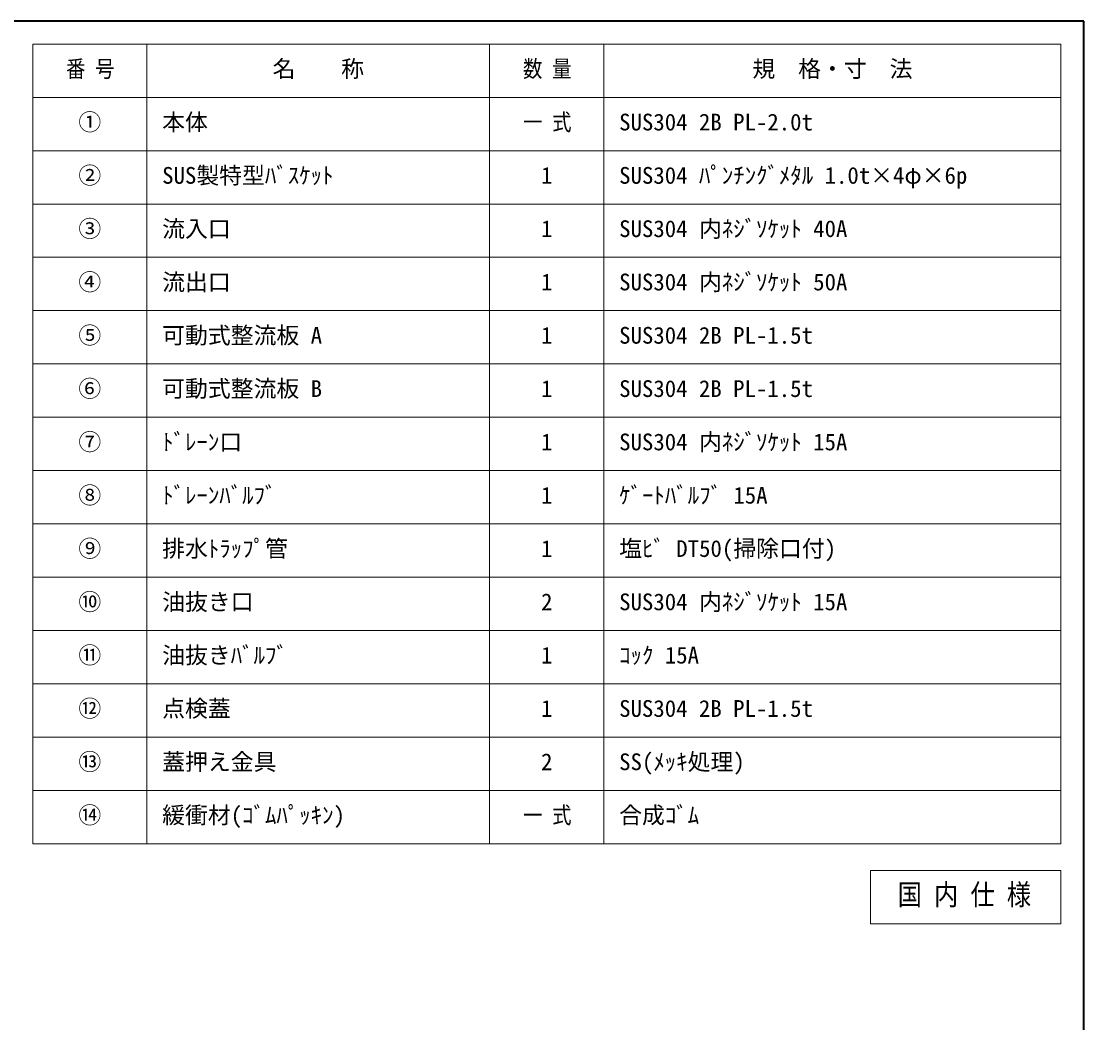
# Model space of a CAD drawing. Units: millimetres at full size, sheet at 1:5; details may follow other scales. Extents: x -1061 to 964, y -679 to 726.
# Drawn here: x 266 to 964, y 68 to 726 of the extents above; entities that cross this region are included whole.
import ezdxf
from ezdxf.enums import TextEntityAlignment as Align

# ---------------------------------------------------------------- set-up
doc = ezdxf.new("R2010")
doc.units = ezdxf.units.MM
doc.header["$LTSCALE"] = 5
doc.layers.add('0-0', color=4, linetype='Continuous', lineweight=9)
doc.styles.add('ＭＳ ゴシック', font='')
doc.styles.get('ＭＳ ゴシック').set_extended_font_data('MS Gothic')

msp = doc.modelspace()

# ---------------------------------------------------------------- linework, layer by layer
at = {"layer": '0-0', "color": 1, "lineweight": 40}
for p, q in [((963.599, 725.957), (-1061.401, 725.957)), ((963.599, -679.043), (963.599, 725.957))]:
    msp.add_line(p, q, dxfattribs=at)
at = {"layer": '0-0', "color": 3, "lineweight": 18}
for p, q in [((948.599, 710.957), (273.599, 710.957)), ((273.599, 185.957), (273.599, 710.957)), ((348.599, 185.957), (348.599, 710.957)), ((573.599, 185.957), (573.599, 710.957)), ((648.599, 185.957), (648.599, 710.957)), ((948.599, 185.957), (948.599, 710.957)), ((948.599, 675.957), (273.599, 675.957)), ((948.599, 640.957), (273.599, 640.957)), ((948.599, 605.957), (273.599, 605.957)), ((948.599, 570.957), (273.599, 570.957)), ((948.599, 535.957), (273.599, 535.957)), ((948.599, 500.957), (273.599, 500.957)), ((948.599, 465.957), (273.599, 465.957)), ((948.599, 430.957), (273.599, 430.957)), ((948.599, 395.957), (273.599, 395.957)), ((948.599, 360.957), (273.599, 360.957)), ((948.599, 325.957), (273.599, 325.957)), ((948.599, 290.957), (273.599, 290.957)), ((948.599, 255.957), (273.599, 255.957)), ((948.599, 220.957), (273.599, 220.957)), ((948.599, 185.957), (273.599, 185.957)), ((948.599, 168.457), (823.599, 168.457)), ((823.599, 133.457), (823.599, 168.457)), ((948.599, 133.457), (948.599, 168.457)), ((948.599, 133.457), (823.599, 133.457))]:
    msp.add_line(p, q, dxfattribs=at)

# ---------------------------------------------------------------- texts
at = {"layer": '0-0', "color": 7, "style": 'ＭＳ ゴシック', "width": 0.85}
for s, height, p in [('番 号', 11, (295.474, 685.957)), ('数 量', 11, (595.474, 685.957)), ('一 式', 11, (595.474, 650.957)), ('一 式', 11, (595.474, 195.957)), ('国 内 仕 様', 13.75, (841.412, 141.582))]:
    msp.add_text(s, height=height, dxfattribs=at).set_placement(p, align=Align.BOTTOM_LEFT)
at = {"layer": '0-0', "color": 7, "style": 'ＭＳ ゴシック'}
for s, p in [('名\u3000\u3000称', (431.099, 685.957)), ('規\u3000格・寸\u3000法', (746.099, 685.957)), ('①', (303.599, 650.957)), ('本体', (358.599, 650.957)), ('SUS304 2B PL-2.0t', (658.599, 650.957)), ('②', (303.599, 615.957)), ('SUS製特型ﾊﾞｽｹｯﾄ', (358.599, 615.957)), ('1', (607.349, 615.957)), ('SUS304 ﾊﾟﾝﾁﾝｸﾞﾒﾀﾙ 1.0t×4φ×6p', (658.599, 615.957)), ('③', (303.599, 580.957)), ('流入口', (358.599, 580.957)), ('1', (607.349, 580.957)), ('SUS304 内ﾈｼﾞｿｹｯﾄ 40A', (658.599, 580.957)), ('④', (303.599, 545.957)), ('流出口', (358.599, 545.957)), ('1', (607.349, 545.957)), ('SUS304 内ﾈｼﾞｿｹｯﾄ 50A', (658.599, 545.957)), ('⑤', (303.599, 510.957)), ('可動式整流板 A', (358.599, 510.957)), ('1', (607.349, 510.957)), ('SUS304 2B PL-1.5t', (658.599, 510.957)), ('⑥', (303.599, 475.957)), ('可動式整流板 B', (358.599, 475.957)), ('1', (607.349, 475.957)), ('SUS304 2B PL-1.5t', (658.599, 475.957)), ('⑦', (303.599, 440.957)), ('ﾄﾞﾚｰﾝ口', (358.599, 440.957)), ('1', (607.349, 440.957)), ('SUS304 内ﾈｼﾞｿｹｯﾄ 15A', (658.599, 440.957)), ('⑧', (303.599, 405.957)), ('ﾄﾞﾚｰﾝﾊﾞﾙﾌﾞ', (358.599, 405.957)), ('1', (607.349, 405.957)), ('ｹﾞｰﾄﾊﾞﾙﾌﾞ 15A', (658.599, 405.957)), ('⑨', (303.599, 370.957)), ('排水ﾄﾗｯﾌﾟ管', (358.599, 370.957)), ('1', (607.349, 370.957)), ('塩ﾋﾞ DT50(掃除口付)', (658.599, 370.957)), ('⑩', (303.599, 335.957)), ('油抜き口', (358.599, 335.957)), ('2', (607.349, 335.957)), ('SUS304 内ﾈｼﾞｿｹｯﾄ 15A', (658.599, 335.957)), ('⑪', (303.599, 300.957)), ('油抜きﾊﾞﾙﾌﾞ', (358.599, 300.957)), ('1', (607.349, 300.957)), ('ｺｯｸ 15A', (658.599, 300.957)), ('⑫', (303.599, 265.957)), ('点検蓋', (358.599, 265.957)), ('1', (607.349, 265.957)), ('SUS304 2B PL-1.5t', (658.599, 265.957)), ('⑬', (303.599, 230.957)), ('蓋押え金具', (358.599, 230.957)), ('2', (607.349, 230.957)), ('SS(ﾒｯｷ処理)', (658.599, 230.957)), ('⑭', (303.599, 195.957)), ('緩衝材(ｺﾞﾑﾊﾟｯｷﾝ)', (358.599, 195.957)), ('合成ｺﾞﾑ', (658.599, 195.957))]:
    msp.add_text(s, height=11, dxfattribs=at).set_placement(p, align=Align.BOTTOM_LEFT)

doc.saveas('drawing.dxf')
